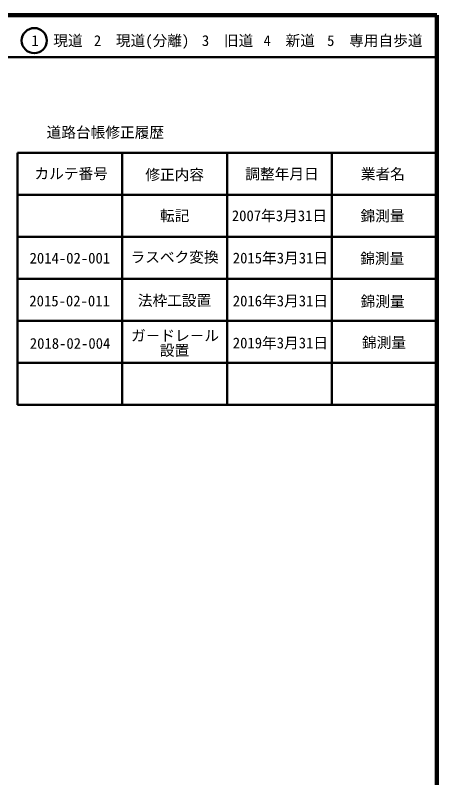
# Model space of a CAD drawing. Units: millimetres, scale not verified. Extents: x 40000 to 680000, y 20000 to 380000.
# Drawn here: x 579500 to 680000, y 198357 to 380000 of the extents above; entities that cross this region are included whole.
import ezdxf
from ezdxf.enums import TextEntityAlignment as Align

# ---------------------------------------------------------------- set-up
doc = ezdxf.new("R2010")
doc.units = ezdxf.units.MM
doc.header["$LTSCALE"] = 1000
for name, color, linetype, lineweight in [('M-TTL', 2, 'Continuous', 140), ('M-TTL-FRAM', 2, 'Continuous', 50), ('M-TTL-LINE', 7, 'Continuous', 50)]:
    doc.layers.add(name, color=color, linetype=linetype, lineweight=lineweight)
doc.layers.add('M-TTL-TXT', color=7, linetype='Continuous')
doc.styles.add('ＭＳ ゴシック', font='')
doc.styles.get('ＭＳ ゴシック').set_extended_font_data('MS Gothic')

msp = doc.modelspace()

# ---------------------------------------------------------------- linework, layer by layer
at = {"layer": 'M-TTL'}
for p, q in [((680000, 380000), (40000, 380000)), ((680000, 20000), (680000, 380000))]:
    msp.add_line(p, q, dxfattribs=at)
at = {"layer": 'M-TTL-FRAM'}
for p, q in [((580000, 347197), (580000, 287197)), ((580000, 347197), (680000, 347197)), ((580000, 287197), (680000, 287197))]:
    msp.add_line(p, q, dxfattribs=at)
at = {"layer": 'M-TTL-LINE'}
for p, q in [((40000, 370000), (680000, 370000)), ((605000, 347197), (605000, 287197)), ((630000, 347197), (630000, 287197)), ((655000, 347197), (655000, 287197)), ((580000, 337197), (680000, 337197)), ((580000, 327197), (680000, 327197)), ((580000, 317197), (680000, 317197)), ((580000, 307197), (680000, 307197)), ((580000, 297197), (680000, 297197))]:
    msp.add_line(p, q, dxfattribs=at)
msp.add_circle((584031, 373958), 3000, dxfattribs=at)

# ---------------------------------------------------------------- texts
at = {"layer": 'M-TTL-TXT', "style": 'ＭＳ ゴシック'}
for s, p in [('1\u3000現道', (589448, 373958)), ('2\u3000現道(分離)', (609619, 373958)), ('3\u3000旧道', (630121, 373958)), ('4\u3000新道', (644824, 373958)), ('5\u3000専用自歩道', (665228, 373958)), ('道路台帳修正履歴', (600968, 352113)), ('カルテ番号', (592839, 342277)), ('修正内容', (617509, 342023)), ('調整年月日', (643089, 342197)), ('業者名', (667134, 342197)), ('転記', (617500, 332245)), ('2007年3月31日', (642500, 332245)), ('錦測量', (667077, 332189)), ('2014-02-001', (592523, 322142)), ('ラスベク変換', (617486, 322389)), ('2015年3月31日', (642726, 322172)), ('錦測量', (666988, 322063)), ('2015-02-011', (592462, 311945)), ('法枠工設置', (617486, 312054)), ('2016年3月31日', (642726, 311945)), ('錦測量', (667097, 311836)), ('ガ－ドレ－ル', (617594, 303686)), ('2019年3月31日', (642726, 301936)), ('錦測量', (667423, 302045)), ('2018-02-004', (592571, 301827)), ('設置', (617486, 300186))]:
    msp.add_text(s, height=2566, dxfattribs=at).set_placement(p, align=Align.MIDDLE_CENTER)

doc.saveas('drawing.dxf')
